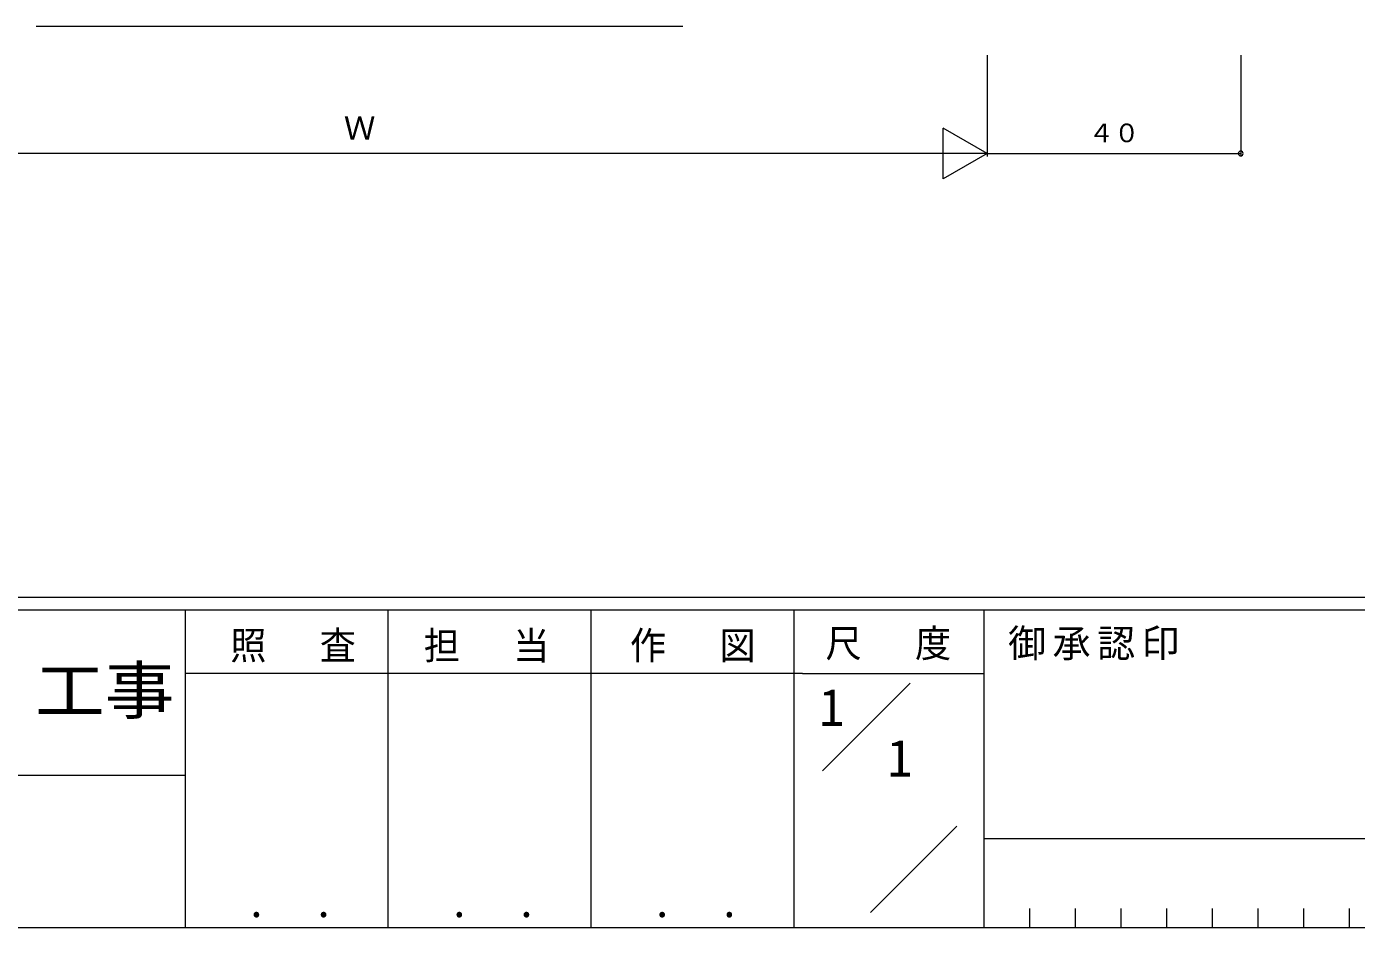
# Model space of a CAD drawing. Units: millimetres, scale not verified. Extents: x -594 to 539, y -420 to 386.
# Drawn here: x 121 to 330.8, y -420 to -278 of the extents above; entities that cross this region are included whole.
import ezdxf
from ezdxf.enums import TextEntityAlignment as Align

# ---------------------------------------------------------------- set-up
doc = ezdxf.new("R2010")
doc.units = ezdxf.units.MM
doc.header["$LTSCALE"] = 2
for name, color, linetype, lineweight in [('0-1_YKK_ZWAK', 7, 'Continuous', 9), ('0-5_YSS_K', 3, 'Continuous', 9), ('0-7_YKK_D', 6, 'Continuous', 9)]:
    doc.layers.add(name, color=color, linetype=linetype, lineweight=lineweight)
doc.layers.add('0-2_USER1', color=7, linetype='Continuous')
doc.styles.add('ＭＳ ゴシック', font='')
doc.styles.get('ＭＳ ゴシック').set_extended_font_data('MS Gothic')

msp = doc.modelspace()

# ---------------------------------------------------------------- linework, layer by layer
at = {"layer": '0-1_YKK_ZWAK'}
for p, q in [((510, -368), (-590, -368)), ((456, -370), (-590, -370)), ((146, -370), (146, -420)), ((178, -370), (178, -420)), ((210, -370), (210, -420)), ((242, -370), (242, -420)), ((272, -370), (272, -420)), ((243.406, -379.999), (146, -379.999)), ((243.406, -379.999), (272, -379.999)), ((246.529, -395.337), (260.376, -381.49)), ((-38, -395.999), (146, -395.999)), ((254.103, -417.636), (267.709, -404.03)), ((272, -406), (416, -406)), ((279.2, -417), (279.2, -420)), ((286.4, -417), (286.4, -420)), ((293.6, -417), (293.6, -420)), ((300.8, -417), (300.8, -420)), ((308, -417), (308, -420)), ((315.2, -417), (315.2, -420)), ((322.4, -417), (322.4, -420)), ((329.6, -417), (329.6, -420)), ((-590, -420), (456, -420))]:
    msp.add_line(p, q, dxfattribs=at)
at = {"layer": '0-5_YSS_K'}
msp.add_line((224.503, -278), (122.504, -278), dxfattribs=at)
at = {"layer": '0-7_YKK_D'}
for p, q in [((272.503, -282.499), (272.503, -298.5)), ((272.503, -282.499), (272.503, -298.5)), ((312.503, -282.499), (312.503, -298.5)), ((272.503, -298), (265.575, -294)), ((265.575, -302), (265.575, -294)), ((272.503, -298), (74.503, -298)), ((272.503, -298), (265.575, -302)), ((272.503, -298), (312.503, -298))]:
    msp.add_line(p, q, dxfattribs=at)
for start, end in [(0, 180), (180, 0)]:
    msp.add_arc((312.503, -298), 0.375, start, end, dxfattribs=at)

# ---------------------------------------------------------------- texts
at = {"layer": '0-1_YKK_ZWAK', "color": 3, "style": 'ＭＳ ゴシック', "width": 1.1}
msp.add_text('工事', height=7.331, dxfattribs=at).set_placement((122.331, -388.509), align=Align.BOTTOM_LEFT)
at = {"layer": '0-1_YKK_ZWAK', "char_height": 4.399, "attachment_point": 7, "style": 'ＭＳ ゴシック'}
for s, insert in [('\\T1.24;\\W0.95;照\\~\\~査', (153.127, -378.257)), ('\\T1.24;\\W0.95;担\\~\\~当', (183.649, -378.257)), ('\\T1.24;\\W0.95;作\\~\\~図', (216.171, -378.231)), ('\\T1.24;\\W0.95;尺\\~\\~度', (247.018, -377.91)), ('\\T1.17;御承認印', (275.81, -377.904)), ('\\T1.24;\\W0.95;\\~．\\~．', (152.364, -418.494)), ('\\T1.24;\\W0.95;\\~．\\~．', (184.364, -418.494)), ('\\T1.24;\\W0.95;\\~．\\~．', (216.364, -418.494))]:
    msp.add_mtext(s, dxfattribs=dict(at, insert=insert))
at = {"layer": '0-2_USER1', "style": 'ＭＳ ゴシック'}
for p in [(246, -389.999), (256.762, -397.999)]:
    msp.add_text('1', height=5.865, dxfattribs=at).set_placement(p, align=Align.BOTTOM_LEFT)
at = {"layer": '0-7_YKK_D', "color": 4, "style": 'ＭＳ ゴシック'}
for s, height, p in [('Ｗ', 3.666, (171.04, -296.9)), ('４０', 2.933, (288.522, -297.1))]:
    msp.add_text(s, height=height, dxfattribs=at).set_placement(p, align=Align.BOTTOM_LEFT)

doc.saveas('drawing.dxf')
